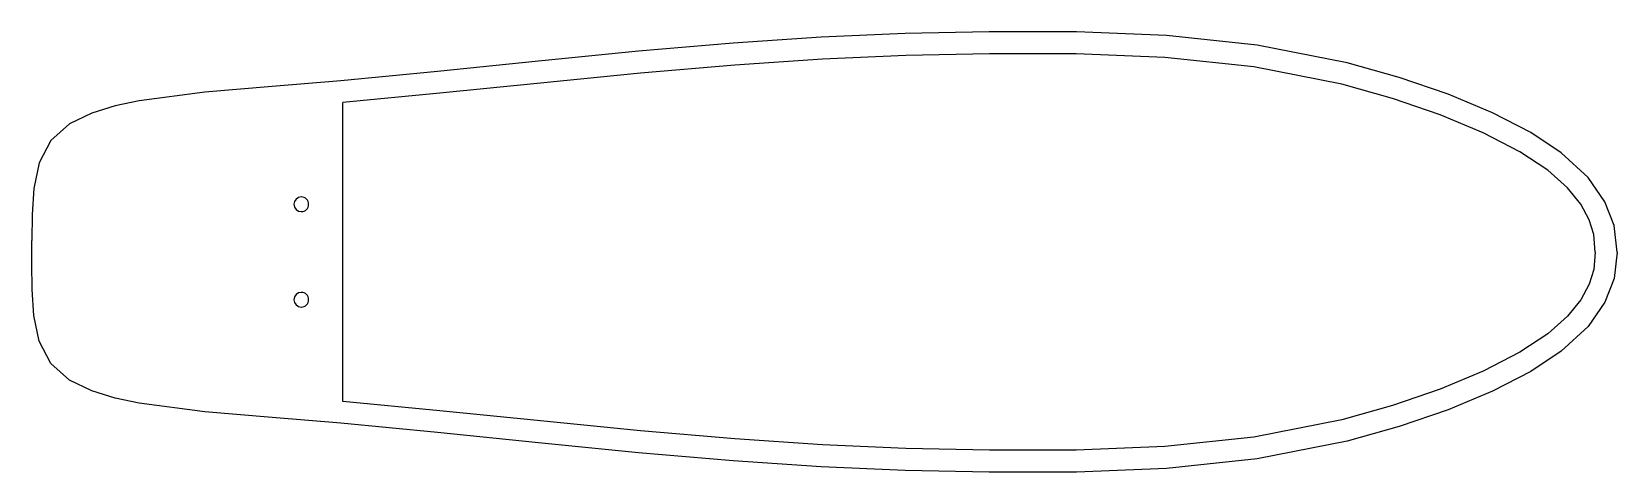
# Model space of a CAD drawing. Extents: x -343 to 343, y -95 to 95.
import ezdxf

# ---------------------------------------------------------------- set-up
doc = ezdxf.new("R2010")
doc.units = 0
doc.layers.add('LAYER_1', color=7, linetype='CONTINUOUS')

# ---------------------------------------------------------------- blocks, each defined once
blk = doc.blocks.new('AIGNBL01010002')
at = {"layer": 'LAYER_1'}
for p, q in [((-268.0488, 69.06), (-296.354, 65.3604)), ((-238.8628, 71.5667), (-268.0488, 69.06)), ((-209.2027, 74.0665), (-238.8628, 71.5667)), ((-306.7756, 63.1458), (-316.918, 60.0511)), ((-296.354, 65.3604), (-306.7756, 63.1458)), ((-326.5089, 55.4064), (-334.5908, 48.2658)), ((-316.918, 60.0511), (-326.5089, 55.4064)), ((-334.5908, 48.2658), (-339.663, 38.4865)), ((-339.663, 38.4865), (-341.9462, 27.5036)), ((-341.9462, 27.5036), (-342.7489, 16.223)), ((-342.7489, 16.223), (-342.8997, 4.9162))]:
    blk.add_line(p, q, dxfattribs=at)
blk = doc.blocks.new('AIGNBL01010003')
at = {"layer": 'LAYER_1'}
for p, q in [((-39.4613, 90.3392), (-80.4132, 86.8061)), ((-1.4275, 92.8532), (-39.4613, 90.3392)), ((34.8191, 94.4356), (-1.4275, 92.8532)), ((71.2242, 95.2355), (34.8191, 94.4356)), ((109.0132, 95.2116), (71.2242, 95.2355)), ((147.888, 93.606), (109.0132, 95.2116)), ((187.1304, 89.4631), (147.888, 93.606)), ((226.0031, 81.8462), (187.1304, 89.4631)), ((-123.7475, 82.5345), (-167.3838, 78.0953)), ((-80.4132, 86.8061), (-123.7475, 82.5345)), ((-167.3838, 78.0953), (-209.2027, 74.0665)), ((248.5412, 75.5161), (226.0031, 81.8462)), ((269.7324, 68.1736), (248.5412, 75.5161)), ((288.9202, 60.1062), (269.7324, 68.1736)), ((305.4491, 51.6013), (288.9202, 60.1062)), ((318.6662, 42.9455), (305.4491, 51.6013)), ((330.2765, 32.2265), (318.6662, 42.9455)), ((337.5198, 21.7578), (330.2765, 32.2265)), ((341.5805, 11.4649), (337.5198, 21.7578)), ((342.9003, 0), (341.5805, 11.4649))]:
    blk.add_line(p, q, dxfattribs=at)
blk = doc.blocks.new('AIGNBL01010004')
at = {"layer": 'LAYER_1'}
for p, q in [((-342.7489, -16.223), (-342.8997, -4.9162)), ((-341.9462, -27.5036), (-342.7489, -16.223)), ((-339.663, -38.4865), (-341.9462, -27.5036)), ((-334.5908, -48.2658), (-339.663, -38.4865)), ((-326.5089, -55.4064), (-334.5908, -48.2658)), ((-316.918, -60.0511), (-326.5089, -55.4064)), ((-306.7756, -63.1458), (-316.918, -60.0511)), ((-296.354, -65.3604), (-306.7756, -63.1458)), ((-268.0488, -69.06), (-296.354, -65.3604)), ((-238.8628, -71.5667), (-268.0488, -69.06)), ((-209.2027, -74.0665), (-238.8628, -71.5667))]:
    blk.add_line(p, q, dxfattribs=at)
blk = doc.blocks.new('AIGNBL01010005')
at = {"layer": 'LAYER_1'}
for p, q in [((-0.9055, 83.3425), (-38.7325, 80.8421)), ((35.1281, 84.9156), (-0.9055, 83.3425)), ((71.3402, 85.7112), (35.1281, 84.9156)), ((108.8509, 85.688), (71.3402, 85.7112)), ((147.2296, 84.1037), (108.8509, 85.688)), ((185.7523, 80.0384), (147.2296, 84.1037)), ((-79.5214, 77.3229), (-122.7851, 73.0584)), ((-38.7325, 80.8421), (-79.5214, 77.3229)), ((223.7007, 72.6037), (185.7523, 80.0384)), ((-166.4312, 68.618), (-208.3459, 64.58)), ((-122.7851, 73.0584), (-166.4312, 68.618)), ((245.6935, 66.4266), (223.7007, 72.6037)), ((266.3338, 59.2753), (245.6935, 66.4266)), ((284.9125, 51.4652), (266.3338, 59.2753)), ((300.6952, 43.3472), (284.9125, 51.4652)), ((312.9063, 35.3594), (300.6952, 43.3472)), ((321.4333, 27.8009), (312.9063, 35.3594)), ((327.0898, 20.6964), (321.4333, 27.8009)), ((330.7171, 13.9371), (327.0898, 20.6964)), ((332.7115, 7.4969), (330.7171, 13.9371)), ((333.3753, 0), (332.7115, 7.4969))]:
    blk.add_line(p, q, dxfattribs=at)
blk = doc.blocks.new('AIGNBL01010006')
at = {"layer": 'LAYER_1'}
for p, q in [((333.3753, 0), (332.7115, -7.4969)), ((332.7115, -7.4969), (330.7171, -13.9371)), ((330.7171, -13.9371), (327.0898, -20.6964)), ((327.0898, -20.6964), (321.4333, -27.8009)), ((321.4333, -27.8009), (312.9063, -35.3594)), ((312.9063, -35.3594), (300.6952, -43.3472)), ((300.6952, -43.3472), (284.9125, -51.4652)), ((284.9125, -51.4652), (266.3338, -59.2753)), ((266.3338, -59.2753), (245.6935, -66.4266)), ((-166.4312, -68.618), (-208.3459, -64.58)), ((245.6935, -66.4266), (223.7007, -72.6037)), ((-122.7851, -73.0584), (-166.4312, -68.618)), ((-79.5214, -77.3231), (-122.7851, -73.0584)), ((223.7007, -72.6037), (185.7523, -80.0385)), ((-38.7325, -80.8423), (-79.5214, -77.3231)), ((-0.9055, -83.3424), (-38.7325, -80.8423)), ((185.7523, -80.0385), (147.2296, -84.1037)), ((35.1281, -84.9154), (-0.9055, -83.3424)), ((71.3402, -85.7112), (35.1281, -84.9154)), ((108.8509, -85.6878), (71.3402, -85.7112)), ((147.2296, -84.1037), (108.8509, -85.6878))]:
    blk.add_line(p, q, dxfattribs=at)
blk = doc.blocks.new('AIGNBL01010007')
at = {"layer": 'LAYER_1'}
for p, q in [((342.9003, 0), (341.5805, -11.4649)), ((341.5805, -11.4649), (337.5198, -21.7578)), ((337.5198, -21.7578), (330.2765, -32.2265)), ((330.2765, -32.2265), (318.6662, -42.9455)), ((318.6662, -42.9455), (305.4491, -51.6013)), ((305.4491, -51.6013), (288.9202, -60.1062)), ((288.9202, -60.1062), (269.7324, -68.1736)), ((269.7324, -68.1736), (248.5412, -75.5161)), ((-167.3838, -78.0951), (-209.2027, -74.0665)), ((-123.7475, -82.5345), (-167.3838, -78.0951)), ((226.0031, -81.8462), (187.1304, -89.4633)), ((248.5412, -75.5161), (226.0031, -81.8462)), ((-80.4132, -86.8061), (-123.7475, -82.5345)), ((-39.4613, -90.339), (-80.4132, -86.8061)), ((-1.4275, -92.8532), (-39.4613, -90.339)), ((34.8191, -94.4356), (-1.4275, -92.8532)), ((71.2242, -95.2355), (34.8191, -94.4356)), ((109.0132, -95.2114), (71.2242, -95.2355)), ((147.888, -93.606), (109.0132, -95.2114)), ((187.1304, -89.4633), (147.888, -93.606))]:
    blk.add_line(p, q, dxfattribs=at)
blk = doc.blocks.new('AIGNBL01010008')
at = {"layer": 'LAYER_1'}
for p, q in [((-342.9003, 2.7592), (-342.8997, 4.9162)), ((-342.8997, 0), (-342.9003, 2.7592))]:
    blk.add_line(p, q, dxfattribs=at)
blk = doc.blocks.new('AIGNBL01010009')
at = {"layer": 'LAYER_1'}
for p, q in [((-342.9002, -2.1694), (-342.8997, 0)), ((-342.8997, -4.9162), (-342.9002, -2.1694))]:
    blk.add_line(p, q, dxfattribs=at)
blk = doc.blocks.new('AIGNBL0101000A')
at = {"layer": 'LAYER_1'}
blk.add_line((-208.3459, -64.58), (-208.3459, 64.58), dxfattribs=at)
blk = doc.blocks.new('AIGNBL0101000B')
at = {"layer": 'LAYER_1'}
for start, end in [(90.0002252, 179.9997748), (180.0002252, 269.9997748), (359.9997748, 90.0002252), (269.9997748, 0.0002252)]:
    blk.add_arc((-226.2925, 20.6375), 3.175, start, end, dxfattribs=at)
blk = doc.blocks.new('AIGNBL0101000C')
at = {"layer": 'LAYER_1'}
for start, end in [(90.0002252, 179.9997748), (359.9997748, 90.0002252), (180.0002252, 269.9997748), (269.9997748, 0.0002252)]:
    blk.add_arc((-226.2925, -20.6375), 3.175, start, end, dxfattribs=at)

msp = doc.modelspace()

# ---------------------------------------------------------------- block references
at = {"layer": 'LAYER_1'}
for name in ['AIGNBL01010003', 'AIGNBL01010005', 'AIGNBL01010002', 'AIGNBL0101000A', 'AIGNBL0101000B', 'AIGNBL01010008', 'AIGNBL01010009', 'AIGNBL01010007', 'AIGNBL01010006', 'AIGNBL01010004', 'AIGNBL0101000C']:
    msp.add_blockref(name, (0, 0), dxfattribs=at)

doc.saveas('drawing.dxf')
